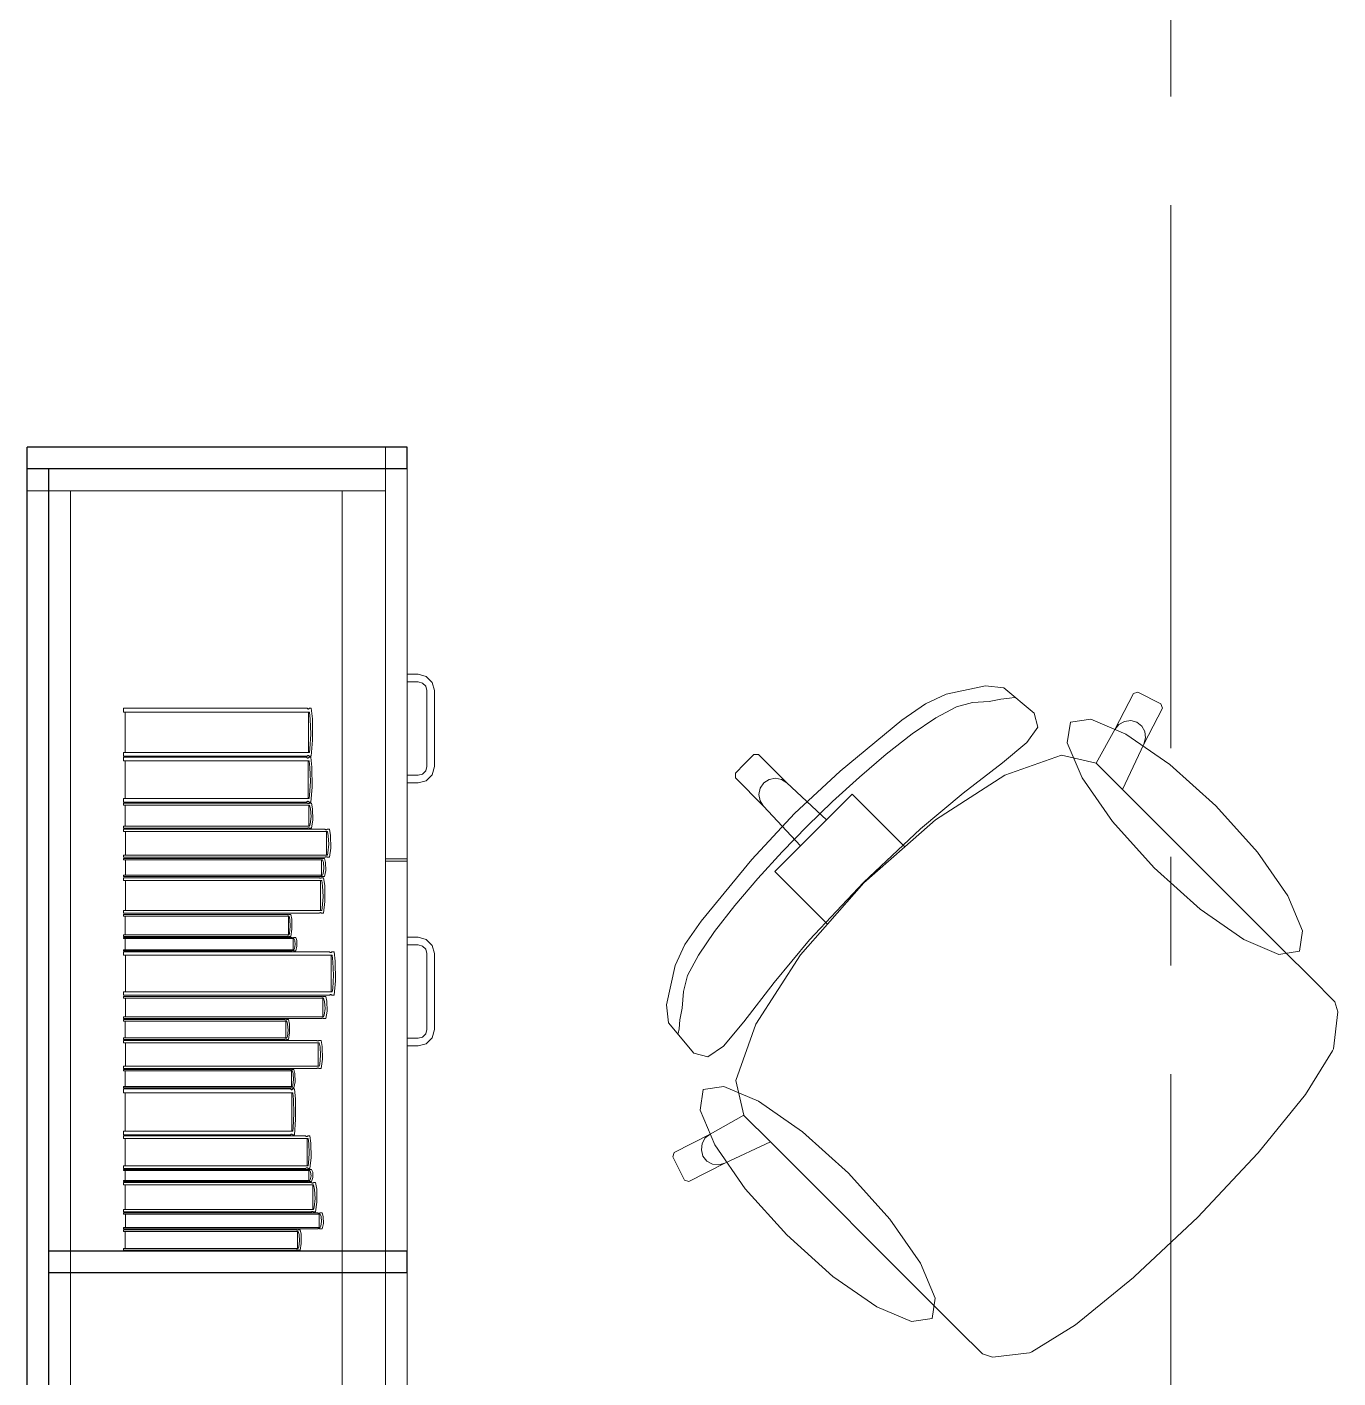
# Model space of a CAD drawing. Header units: inches. Extents: x -19 to 5698, y -728 to 92.
# Drawn here: x 222.99 to 224.196, y 5.931 to 7.175 of the extents above; entities that cross this region are included whole.
import ezdxf

# ---------------------------------------------------------------- set-up
doc = ezdxf.new("R2010")
doc.units = ezdxf.units.IN
doc.header["$MEASUREMENT"] = 0
doc.set_wipeout_variables(frame=1)
doc.linetypes.add('Punto & Raya', pattern=[0.65, 0.5, -0.075, 0, -0.075])
doc.linetypes.add('Wipeout_Contour', pattern=[1, 0, -1])
doc.layers.add('Interior - Mobiliario', color=7, linetype='Continuous')
doc.layers.add('Marcador - Secciones', color=7, linetype='Continuous')

msp = doc.modelspace()

# ---------------------------------------------------------------- linework, layer by layer
at = {"layer": 'Interior - Mobiliario', "color": 175, "linetype": 'Continuous', "lineweight": 13}
for p, q in [((223.0098, 6.7682), (223.3198, 6.7682)), ((223.0098, 5.3082), (223.0098, 6.7682)), ((223.3198, 6.7682), (223.3198, 5.3082)), ((223.0298, 6.7482), (223.2798, 6.7482)), ((223.2798, 6.7482), (223.3198, 6.7482)), ((223.3498, 6.5792), (223.3398, 6.5792)), ((223.3398, 6.5792), (223.3398, 6.5722)), ((223.3573, 6.5772), (223.3498, 6.5792)), ((223.3398, 6.5722), (223.3498, 6.5722)), ((223.3498, 6.5722), (223.3538, 6.5711)), ((223.3538, 6.5711), (223.3567, 6.5682)), ((223.3567, 6.5682), (223.3578, 6.5642)), ((223.3628, 6.5717), (223.3573, 6.5772)), ((223.3648, 6.5642), (223.3628, 6.5717)), ((223.872, 6.5686), (223.8358, 6.5608)), ((223.8887, 6.5667), (223.872, 6.5686)), ((223.9166, 6.5435), (223.8887, 6.5667)), ((223.3578, 6.5642), (223.3578, 6.4942)), ((223.3648, 6.4942), (223.3648, 6.5642)), ((223.8358, 6.5608), (223.8166, 6.5519)), ((223.8598, 6.5531), (223.8752, 6.5543)), ((223.8752, 6.5543), (223.886, 6.5563)), ((223.886, 6.5563), (223.894, 6.5571)), ((223.894, 6.5571), (223.8985, 6.5579)), ((224.008, 6.5615), (223.991, 6.5284)), ((224.012, 6.5629), (224.008, 6.5615)), ((224.0334, 6.5521), (224.012, 6.5629)), ((223.0785, 6.5444), (223.0785, 6.5479)), ((223.0785, 6.5479), (223.2476, 6.5479)), ((223.2497, 6.5444), (223.0785, 6.5444)), ((223.0802, 6.5073), (223.0802, 6.5444)), ((223.2476, 6.5479), (223.2478, 6.5477)), ((223.2478, 6.5477), (223.248, 6.5475)), ((223.248, 6.5475), (223.2482, 6.5473)), ((223.2482, 6.5473), (223.2485, 6.5472)), ((223.2485, 6.5472), (223.2488, 6.5472)), ((223.2488, 6.5472), (223.249, 6.5473)), ((223.2488, 6.5444), (223.2488, 6.5073)), ((223.249, 6.5473), (223.2492, 6.5475)), ((223.2492, 6.5475), (223.2495, 6.5478)), ((223.2495, 6.5478), (223.2496, 6.5479)), ((223.2496, 6.5479), (223.2514, 6.5479)), ((223.2505, 6.5378), (223.2497, 6.5444)), ((223.2514, 6.5479), (223.2524, 6.5383)), ((223.8166, 6.5519), (223.7949, 6.537)), ((223.8262, 6.5392), (223.8451, 6.5492)), ((223.8451, 6.5492), (223.8598, 6.5531)), ((223.92, 6.5306), (223.9166, 6.5435)), ((224.0177, 6.5149), (224.0347, 6.548)), ((224.0347, 6.548), (224.0334, 6.5521)), ((223.2509, 6.5242), (223.2505, 6.5378)), ((223.2524, 6.5383), (223.2526, 6.5185)), ((223.7949, 6.537), (223.7382, 6.4901)), ((223.8044, 6.5244), (223.8262, 6.5392)), ((223.91, 6.5163), (223.92, 6.5306)), ((223.9946, 6.5331), (223.991, 6.5284)), ((223.9998, 6.5359), (223.9946, 6.5331)), ((224.0056, 6.5367), (223.9998, 6.5359)), ((224.0112, 6.5351), (224.0056, 6.5367)), ((224.0158, 6.5315), (224.0112, 6.5351)), ((224.0186, 6.5264), (224.0158, 6.5315)), ((223.2502, 6.5106), (223.2509, 6.5242)), ((223.2526, 6.5185), (223.2514, 6.5038)), ((223.7806, 6.5058), (223.8044, 6.5244)), ((223.8877, 6.4977), (223.91, 6.5163)), ((223.991, 6.5284), (223.9737, 6.4974)), ((224.0177, 6.5149), (224.0193, 6.5206)), ((224.0193, 6.5206), (224.0186, 6.5264)), ((223.0785, 6.5038), (223.0785, 6.5073)), ((223.0785, 6.5073), (223.2497, 6.5073)), ((223.2476, 6.5038), (223.0785, 6.5038)), ((223.2477, 6.5039), (223.2476, 6.5038)), ((223.248, 6.5042), (223.2477, 6.5039)), ((223.2482, 6.5044), (223.248, 6.5042)), ((223.2484, 6.5045), (223.2482, 6.5044)), ((223.2487, 6.5045), (223.2484, 6.5045)), ((223.2489, 6.5044), (223.2487, 6.5045)), ((223.2492, 6.5042), (223.2489, 6.5044)), ((223.2494, 6.504), (223.2492, 6.5042)), ((223.2496, 6.5038), (223.2494, 6.504)), ((223.2514, 6.5038), (223.2496, 6.5038)), ((223.2497, 6.5073), (223.2502, 6.5106)), ((223.6588, 6.5054), (223.6502, 6.4968)), ((223.663, 6.5054), (223.6588, 6.5054)), ((223.6891, 6.4793), (223.663, 6.5054)), ((223.7558, 6.4846), (223.7806, 6.5058)), ((223.9417, 6.5049), (223.8898, 6.4865)), ((223.9737, 6.4974), (223.9417, 6.5049)), ((223.9981, 6.4732), (224.0177, 6.5149)), ((223.0785, 6.4995), (223.0785, 6.5028)), ((223.0785, 6.5028), (223.2473, 6.5028)), ((223.2494, 6.4995), (223.0785, 6.4995)), ((223.0802, 6.4649), (223.0802, 6.4995)), ((223.2473, 6.5028), (223.2474, 6.5025)), ((223.2474, 6.5025), (223.2477, 6.5023)), ((223.2477, 6.5023), (223.2479, 6.5021)), ((223.2479, 6.5021), (223.2482, 6.5021)), ((223.2482, 6.5021), (223.2484, 6.5021)), ((223.2484, 6.5021), (223.2487, 6.5022)), ((223.2485, 6.4995), (223.2485, 6.4649)), ((223.2487, 6.5022), (223.2489, 6.5023)), ((223.2489, 6.5023), (223.2491, 6.5026)), ((223.2491, 6.5026), (223.2492, 6.5028)), ((223.2492, 6.5028), (223.2511, 6.5028)), ((223.2502, 6.4933), (223.2494, 6.4995)), ((223.2506, 6.4806), (223.2502, 6.4933)), ((223.2511, 6.5028), (223.252, 6.4937)), ((223.252, 6.4937), (223.2522, 6.4753)), ((223.3578, 6.4942), (223.3567, 6.4902)), ((223.3628, 6.4867), (223.3648, 6.4942)), ((223.6417, 6.4883), (223.6502, 6.4968)), ((223.8515, 6.4698), (223.8877, 6.4977)), ((223.9739, 6.4974), (223.9737, 6.4974)), ((223.9739, 6.4974), (223.9981, 6.4732)), ((223.2499, 6.468), (223.2506, 6.4806)), ((223.3498, 6.4862), (223.3398, 6.4862)), ((223.3398, 6.4862), (223.3398, 6.4792)), ((223.3398, 6.4792), (223.3498, 6.4792)), ((223.3538, 6.4873), (223.3498, 6.4862)), ((223.3498, 6.4792), (223.3573, 6.4812)), ((223.3567, 6.4902), (223.3538, 6.4873)), ((223.3573, 6.4812), (223.3628, 6.4867)), ((223.6417, 6.484), (223.6417, 6.4883)), ((223.6677, 6.4579), (223.6417, 6.484)), ((223.6646, 6.4743), (223.6678, 6.4792)), ((223.6727, 6.4825), (223.6678, 6.4792)), ((223.6785, 6.4836), (223.6727, 6.4825)), ((223.6842, 6.4825), (223.6785, 6.4836)), ((223.6891, 6.4793), (223.6842, 6.4825)), ((223.7256, 6.4453), (223.6891, 6.4793)), ((223.7382, 6.4901), (223.696, 6.451)), ((223.7312, 6.4621), (223.7558, 6.4846)), ((223.8898, 6.4865), (223.8259, 6.4452)), ((223.2494, 6.4649), (223.2499, 6.468)), ((223.2522, 6.4753), (223.2511, 6.4616)), ((223.6634, 6.4685), (223.6646, 6.4743)), ((223.6645, 6.4628), (223.6634, 6.4685)), ((223.7493, 6.4689), (223.7256, 6.4453)), ((223.7704, 6.4478), (223.7493, 6.4689)), ((223.8122, 6.437), (223.8515, 6.4698)), ((224.146, 6.3253), (223.9981, 6.4732)), ((223.0785, 6.4616), (223.0785, 6.4649)), ((223.0785, 6.4649), (223.2494, 6.4649)), ((223.2473, 6.4616), (223.0785, 6.4616)), ((223.0785, 6.4588), (223.0785, 6.4606)), ((223.0785, 6.4606), (223.2479, 6.4606)), ((223.2499, 6.4588), (223.0785, 6.4588)), ((223.0802, 6.4394), (223.0802, 6.4588)), ((223.2474, 6.4618), (223.2473, 6.4616)), ((223.2476, 6.462), (223.2474, 6.4618)), ((223.2478, 6.4622), (223.2476, 6.462)), ((223.2481, 6.4623), (223.2478, 6.4622)), ((223.2479, 6.4606), (223.248, 6.4605)), ((223.248, 6.4605), (223.2482, 6.4603)), ((223.2484, 6.4623), (223.2481, 6.4623)), ((223.2482, 6.4603), (223.2485, 6.4603)), ((223.2486, 6.4622), (223.2484, 6.4623)), ((223.2485, 6.4603), (223.2487, 6.4602)), ((223.2488, 6.4621), (223.2486, 6.4622)), ((223.2487, 6.4602), (223.249, 6.4602)), ((223.2491, 6.4618), (223.2488, 6.4621)), ((223.249, 6.4602), (223.2492, 6.4603)), ((223.2492, 6.4616), (223.2491, 6.4618)), ((223.2491, 6.4588), (223.2491, 6.4394)), ((223.2511, 6.4616), (223.2492, 6.4616)), ((223.2492, 6.4603), (223.2495, 6.4604)), ((223.2495, 6.4604), (223.2497, 6.4605)), ((223.2497, 6.4605), (223.2498, 6.4606)), ((223.2498, 6.4606), (223.2517, 6.4606)), ((223.2507, 6.4553), (223.2499, 6.4588)), ((223.2512, 6.4482), (223.2507, 6.4553)), ((223.2517, 6.4606), (223.2526, 6.4555)), ((223.2526, 6.4555), (223.2528, 6.4452)), ((223.6677, 6.4579), (223.6645, 6.4628)), ((223.7017, 6.4214), (223.6677, 6.4579)), ((223.7077, 6.4393), (223.7312, 6.4621)), ((223.2505, 6.4411), (223.2512, 6.4482)), ((223.2528, 6.4452), (223.2517, 6.4375)), ((223.6569, 6.4088), (223.696, 6.451)), ((223.7256, 6.4453), (223.7137, 6.4334)), ((223.7978, 6.4204), (223.7704, 6.4478)), ((223.8259, 6.4452), (223.7978, 6.4204)), ((223.0785, 6.4375), (223.0785, 6.4394)), ((223.0785, 6.4394), (223.2499, 6.4394)), ((223.2479, 6.4375), (223.0785, 6.4375)), ((223.0785, 6.4344), (223.0785, 6.4365)), ((223.0785, 6.4365), (223.264, 6.4365)), ((223.2663, 6.4344), (223.0785, 6.4344)), ((223.0804, 6.4128), (223.0804, 6.4344)), ((223.248, 6.4376), (223.2479, 6.4375)), ((223.2482, 6.4377), (223.248, 6.4376)), ((223.2484, 6.4378), (223.2482, 6.4377)), ((223.2487, 6.4379), (223.2484, 6.4378)), ((223.2489, 6.4379), (223.2487, 6.4379)), ((223.2492, 6.4379), (223.2489, 6.4379)), ((223.2494, 6.4378), (223.2492, 6.4379)), ((223.2496, 6.4376), (223.2494, 6.4378)), ((223.2498, 6.4375), (223.2496, 6.4376)), ((223.2517, 6.4375), (223.2498, 6.4375)), ((223.2499, 6.4394), (223.2505, 6.4411)), ((223.264, 6.4365), (223.2642, 6.4364)), ((223.2642, 6.4364), (223.2644, 6.4362)), ((223.2644, 6.4362), (223.2647, 6.4361)), ((223.2647, 6.4361), (223.2649, 6.4361)), ((223.2649, 6.4361), (223.2652, 6.4361)), ((223.2652, 6.4361), (223.2655, 6.4361)), ((223.2653, 6.4344), (223.2653, 6.4128)), ((223.2655, 6.4361), (223.2658, 6.4363)), ((223.2658, 6.4363), (223.266, 6.4364)), ((223.266, 6.4364), (223.2661, 6.4365)), ((223.2661, 6.4365), (223.2682, 6.4365)), ((223.2671, 6.4306), (223.2663, 6.4344)), ((223.2676, 6.4227), (223.2671, 6.4306)), ((223.2682, 6.4365), (223.2692, 6.4309)), ((223.2692, 6.4309), (223.2694, 6.4193)), ((223.7077, 6.4393), (223.6849, 6.4158)), ((223.7017, 6.4214), (223.7137, 6.4334)), ((223.7595, 6.3876), (223.8122, 6.437)), ((223.2668, 6.4148), (223.2676, 6.4227)), ((223.2694, 6.4193), (223.2682, 6.4108)), ((223.6781, 6.3978), (223.7017, 6.4214)), ((223.7978, 6.4204), (223.7599, 6.3871)), ((223.0785, 6.4108), (223.0785, 6.4128)), ((223.0785, 6.4128), (223.2663, 6.4128)), ((223.264, 6.4108), (223.0785, 6.4108)), ((223.0785, 6.4084), (223.0785, 6.4098)), ((223.0785, 6.4098), (223.2596, 6.4098)), ((223.2618, 6.4084), (223.0785, 6.4084)), ((223.0803, 6.3943), (223.0803, 6.4084)), ((223.2596, 6.4098), (223.2597, 6.4097)), ((223.2597, 6.4097), (223.26, 6.4096)), ((223.26, 6.4096), (223.2602, 6.4095)), ((223.2602, 6.4095), (223.2605, 6.4095)), ((223.2605, 6.4095), (223.2608, 6.4095)), ((223.2608, 6.4095), (223.261, 6.4095)), ((223.2608, 6.4084), (223.2608, 6.3943)), ((223.261, 6.4095), (223.2613, 6.4096)), ((223.2613, 6.4096), (223.2615, 6.4097)), ((223.2615, 6.4097), (223.2616, 6.4098)), ((223.2616, 6.4098), (223.2636, 6.4098)), ((223.2626, 6.4059), (223.2618, 6.4084)), ((223.2631, 6.4008), (223.2626, 6.4059)), ((223.2636, 6.4098), (223.2646, 6.4061)), ((223.2641, 6.4109), (223.264, 6.4108)), ((223.2643, 6.411), (223.2641, 6.4109)), ((223.2646, 6.4111), (223.2643, 6.411)), ((223.2649, 6.4112), (223.2646, 6.4111)), ((223.2646, 6.4061), (223.2649, 6.3986)), ((223.2652, 6.4112), (223.2649, 6.4112)), ((223.2654, 6.4111), (223.2652, 6.4112)), ((223.2657, 6.4111), (223.2654, 6.4111)), ((223.2659, 6.4109), (223.2657, 6.4111)), ((223.2661, 6.4108), (223.2659, 6.4109)), ((223.2682, 6.4108), (223.2661, 6.4108)), ((223.2663, 6.4128), (223.2668, 6.4148)), ((223.3398, 6.4092), (223.3198, 6.4092)), ((223.3398, 6.4072), (223.3198, 6.4072)), ((223.6101, 6.3521), (223.6569, 6.4088)), ((223.6849, 6.4158), (223.6624, 6.3912)), ((223.0785, 6.393), (223.0785, 6.3943)), ((223.0785, 6.3943), (223.2618, 6.3943)), ((223.2596, 6.393), (223.0785, 6.393)), ((223.0785, 6.3894), (223.0785, 6.392)), ((223.0785, 6.392), (223.2588, 6.392)), ((223.2588, 6.392), (223.2589, 6.3918)), ((223.2589, 6.3918), (223.2592, 6.3916)), ((223.2597, 6.3931), (223.2596, 6.393)), ((223.2599, 6.3932), (223.2597, 6.3931)), ((223.2602, 6.3932), (223.2599, 6.3932)), ((223.2604, 6.3933), (223.2602, 6.3932)), ((223.2607, 6.3933), (223.2604, 6.3933)), ((223.2605, 6.3917), (223.2607, 6.3919)), ((223.261, 6.3932), (223.2607, 6.3933)), ((223.2607, 6.3919), (223.2608, 6.392)), ((223.2608, 6.392), (223.2628, 6.392)), ((223.2612, 6.3932), (223.261, 6.3932)), ((223.2615, 6.3931), (223.2612, 6.3932)), ((223.2616, 6.393), (223.2615, 6.3931)), ((223.2636, 6.393), (223.2616, 6.393)), ((223.2618, 6.3943), (223.2623, 6.3956)), ((223.2623, 6.3956), (223.2631, 6.4008)), ((223.2628, 6.392), (223.2638, 6.3848)), ((223.2649, 6.3986), (223.2636, 6.393)), ((223.6992, 6.3766), (223.6781, 6.3978)), ((223.261, 6.3894), (223.0785, 6.3894)), ((223.0803, 6.3618), (223.0803, 6.3894)), ((223.2592, 6.3916), (223.2594, 6.3915)), ((223.2594, 6.3915), (223.2597, 6.3915)), ((223.2597, 6.3915), (223.26, 6.3915)), ((223.26, 6.3915), (223.2602, 6.3915)), ((223.26, 6.3894), (223.26, 6.3618)), ((223.2602, 6.3915), (223.2605, 6.3917)), ((223.2618, 6.3845), (223.261, 6.3894)), ((223.2623, 6.3744), (223.2618, 6.3845)), ((223.2638, 6.3848), (223.264, 6.3701)), ((223.6624, 6.3912), (223.6412, 6.3664)), ((223.7595, 6.3876), (223.71, 6.3348)), ((223.7266, 6.3492), (223.7599, 6.3871)), ((223.2615, 6.3643), (223.2623, 6.3744)), ((223.264, 6.3701), (223.2628, 6.3592)), ((223.7266, 6.3492), (223.6992, 6.3766)), ((223.0785, 6.3592), (223.0785, 6.3618)), ((223.0785, 6.3618), (223.261, 6.3618)), ((223.2588, 6.3592), (223.0785, 6.3592)), ((223.0785, 6.3566), (223.0785, 6.3582)), ((223.0785, 6.3582), (223.2292, 6.3582)), ((223.231, 6.3566), (223.0785, 6.3566)), ((223.08, 6.3395), (223.08, 6.3566)), ((223.2292, 6.3582), (223.2293, 6.3581)), ((223.2293, 6.3581), (223.2295, 6.358)), ((223.2295, 6.358), (223.2297, 6.3579)), ((223.2297, 6.3579), (223.23, 6.3579)), ((223.23, 6.3579), (223.2302, 6.3579)), ((223.2302, 6.3579), (223.2304, 6.3579)), ((223.2303, 6.3566), (223.2303, 6.3395)), ((223.2304, 6.3579), (223.2306, 6.358)), ((223.2306, 6.358), (223.2308, 6.3581)), ((223.2308, 6.3581), (223.2309, 6.3582)), ((223.2309, 6.3582), (223.2326, 6.3582)), ((223.2317, 6.3535), (223.231, 6.3566)), ((223.2326, 6.3582), (223.2334, 6.3537)), ((223.2589, 6.3593), (223.2588, 6.3592)), ((223.2591, 6.3595), (223.2589, 6.3593)), ((223.2594, 6.3597), (223.2591, 6.3595)), ((223.2596, 6.3597), (223.2594, 6.3597)), ((223.2599, 6.3598), (223.2596, 6.3597)), ((223.2602, 6.3597), (223.2599, 6.3598)), ((223.2604, 6.3596), (223.2602, 6.3597)), ((223.2607, 6.3594), (223.2604, 6.3596)), ((223.2608, 6.3592), (223.2607, 6.3594)), ((223.2628, 6.3592), (223.2608, 6.3592)), ((223.261, 6.3618), (223.2615, 6.3643)), ((223.6412, 6.3664), (223.6226, 6.3426)), ((223.2315, 6.341), (223.2321, 6.3472)), ((223.2321, 6.3472), (223.2317, 6.3535)), ((223.2336, 6.3446), (223.2326, 6.3378)), ((223.2334, 6.3537), (223.2336, 6.3446)), ((223.5952, 6.3304), (223.6101, 6.3521)), ((223.6226, 6.3426), (223.6078, 6.3208)), ((223.7018, 6.3211), (223.7266, 6.3492)), ((223.0785, 6.3378), (223.0785, 6.3395)), ((223.0785, 6.3395), (223.231, 6.3395)), ((223.2292, 6.3378), (223.0785, 6.3378)), ((223.0785, 6.3359), (223.0785, 6.3368)), ((223.0785, 6.3368), (223.2336, 6.3368)), ((223.2355, 6.3359), (223.0785, 6.3359)), ((223.0801, 6.3257), (223.0801, 6.3359)), ((223.2293, 6.3379), (223.2292, 6.3378)), ((223.2295, 6.338), (223.2293, 6.3379)), ((223.2297, 6.3381), (223.2295, 6.338)), ((223.2299, 6.3382), (223.2297, 6.3381)), ((223.2301, 6.3382), (223.2299, 6.3382)), ((223.2304, 6.3381), (223.2301, 6.3382)), ((223.2306, 6.338), (223.2304, 6.3381)), ((223.2308, 6.3379), (223.2306, 6.338)), ((223.2309, 6.3378), (223.2308, 6.3379)), ((223.2326, 6.3378), (223.2309, 6.3378)), ((223.231, 6.3395), (223.2315, 6.341)), ((223.2336, 6.3368), (223.2337, 6.3368)), ((223.2337, 6.3368), (223.2339, 6.3367)), ((223.2339, 6.3367), (223.2342, 6.3366)), ((223.2342, 6.3366), (223.2344, 6.3366)), ((223.2344, 6.3366), (223.2346, 6.3366)), ((223.2346, 6.3366), (223.2349, 6.3367)), ((223.2347, 6.3359), (223.2347, 6.3257)), ((223.2349, 6.3367), (223.2351, 6.3367)), ((223.2351, 6.3367), (223.2353, 6.3368)), ((223.2353, 6.3368), (223.2354, 6.3368)), ((223.2354, 6.3368), (223.2371, 6.3368)), ((223.2362, 6.3341), (223.2355, 6.3359)), ((223.236, 6.3267), (223.2366, 6.3304)), ((223.2366, 6.3304), (223.2362, 6.3341)), ((223.2371, 6.3368), (223.238, 6.3342)), ((223.238, 6.3342), (223.2382, 6.3288)), ((223.3398, 6.3372), (223.3498, 6.3372)), ((223.3398, 6.3302), (223.3398, 6.3372)), ((223.3498, 6.3302), (223.3398, 6.3302)), ((223.3498, 6.3372), (223.3573, 6.3352)), ((223.3538, 6.3291), (223.3498, 6.3302)), ((223.3573, 6.3352), (223.3628, 6.3297)), ((223.3628, 6.3297), (223.3648, 6.3222)), ((223.5862, 6.3112), (223.5952, 6.3304)), ((223.71, 6.3348), (223.6773, 6.2955)), ((223.0785, 6.3248), (223.0785, 6.3257)), ((223.0785, 6.3257), (223.2355, 6.3257)), ((223.2336, 6.3248), (223.0785, 6.3248)), ((223.0785, 6.3206), (223.0785, 6.3238)), ((223.0785, 6.3238), (223.2682, 6.3238)), ((223.2705, 6.3206), (223.0785, 6.3206)), ((223.0804, 6.2869), (223.0804, 6.3206)), ((223.2337, 6.3248), (223.2336, 6.3248)), ((223.2339, 6.3249), (223.2337, 6.3248)), ((223.2341, 6.325), (223.2339, 6.3249)), ((223.2343, 6.325), (223.2341, 6.325)), ((223.2346, 6.325), (223.2343, 6.325)), ((223.2348, 6.325), (223.2346, 6.325)), ((223.235, 6.3249), (223.2348, 6.325)), ((223.2352, 6.3248), (223.235, 6.3249)), ((223.2354, 6.3248), (223.2352, 6.3248)), ((223.2371, 6.3248), (223.2354, 6.3248)), ((223.2355, 6.3257), (223.236, 6.3267)), ((223.2382, 6.3288), (223.2371, 6.3248)), ((223.2682, 6.3238), (223.2684, 6.3236)), ((223.2684, 6.3236), (223.2686, 6.3233)), ((223.2686, 6.3233), (223.2689, 6.3232)), ((223.2689, 6.3232), (223.2692, 6.3231)), ((223.2692, 6.3231), (223.2695, 6.3231)), ((223.2695, 6.3231), (223.2697, 6.3232)), ((223.2696, 6.3206), (223.2696, 6.2869)), ((223.2697, 6.3232), (223.27, 6.3234)), ((223.27, 6.3234), (223.2703, 6.3236)), ((223.2703, 6.3236), (223.2704, 6.3238)), ((223.2704, 6.3238), (223.2725, 6.3238)), ((223.2714, 6.3146), (223.2705, 6.3206)), ((223.2725, 6.3238), (223.2735, 6.315)), ((223.3567, 6.3262), (223.3538, 6.3291)), ((223.3578, 6.3222), (223.3567, 6.3262)), ((223.3578, 6.2522), (223.3578, 6.3222)), ((223.3648, 6.3222), (223.3648, 6.2522)), ((223.6078, 6.3208), (223.5978, 6.302)), ((223.6605, 6.2573), (223.7018, 6.3211)), ((224.1715, 6.2998), (224.146, 6.3253)), ((223.2719, 6.3023), (223.2714, 6.3146)), ((223.2735, 6.315), (223.2738, 6.2971)), ((223.5784, 6.2751), (223.5862, 6.3112)), ((223.2711, 6.29), (223.2719, 6.3023)), ((223.2738, 6.2971), (223.2725, 6.2837)), ((223.5978, 6.302), (223.5939, 6.2872)), ((223.6773, 6.2955), (223.6494, 6.2593)), ((224.1934, 6.2778), (224.1715, 6.2998)), ((223.0785, 6.2837), (223.0785, 6.2869)), ((223.0785, 6.2869), (223.2705, 6.2869)), ((223.2682, 6.2837), (223.0785, 6.2837)), ((223.0785, 6.2811), (223.0785, 6.2827)), ((223.0785, 6.2827), (223.2606, 6.2827)), ((223.2628, 6.2811), (223.0785, 6.2811)), ((223.0803, 6.2639), (223.0803, 6.2811)), ((223.2606, 6.2827), (223.2608, 6.2826)), ((223.2608, 6.2826), (223.261, 6.2825)), ((223.261, 6.2825), (223.2613, 6.2824)), ((223.2613, 6.2824), (223.2615, 6.2824)), ((223.2615, 6.2824), (223.2618, 6.2824)), ((223.2618, 6.2824), (223.2621, 6.2824)), ((223.2619, 6.2811), (223.2619, 6.2639)), ((223.2621, 6.2824), (223.2623, 6.2825)), ((223.2623, 6.2825), (223.2626, 6.2827)), ((223.2626, 6.2827), (223.2627, 6.2827)), ((223.2627, 6.2827), (223.2647, 6.2827)), ((223.2637, 6.278), (223.2628, 6.2811)), ((223.2647, 6.2827), (223.2657, 6.2782)), ((223.2683, 6.2839), (223.2682, 6.2837)), ((223.2686, 6.2841), (223.2683, 6.2839)), ((223.2688, 6.2843), (223.2686, 6.2841)), ((223.2691, 6.2844), (223.2688, 6.2843)), ((223.2694, 6.2844), (223.2691, 6.2844)), ((223.2697, 6.2843), (223.2694, 6.2844)), ((223.27, 6.2842), (223.2697, 6.2843)), ((223.2702, 6.2839), (223.27, 6.2842)), ((223.2704, 6.2837), (223.2702, 6.2839)), ((223.2725, 6.2837), (223.2704, 6.2837)), ((223.2705, 6.2869), (223.2711, 6.29)), ((223.5939, 6.2872), (223.5928, 6.2718)), ((223.2634, 6.2655), (223.2642, 6.2717)), ((223.2642, 6.2717), (223.2637, 6.278)), ((223.266, 6.2691), (223.2647, 6.2623)), ((223.2657, 6.2782), (223.266, 6.2691)), ((223.5803, 6.2583), (223.5784, 6.2751)), ((223.5928, 6.2718), (223.5907, 6.2611)), ((224.1923, 6.2346), (224.1963, 6.2685)), ((224.1963, 6.2685), (224.1934, 6.2778)), ((223.0785, 6.2623), (223.0785, 6.2639)), ((223.0785, 6.2639), (223.2628, 6.2639)), ((223.2606, 6.2623), (223.0785, 6.2623)), ((223.0785, 6.2598), (223.0785, 6.2613)), ((223.0785, 6.2613), (223.2271, 6.2613)), ((223.2289, 6.2598), (223.0785, 6.2598)), ((223.08, 6.2445), (223.08, 6.2598)), ((223.2271, 6.2613), (223.2272, 6.2612)), ((223.2272, 6.2612), (223.2274, 6.2611)), ((223.2274, 6.2611), (223.2276, 6.261)), ((223.2276, 6.261), (223.2278, 6.261)), ((223.2278, 6.261), (223.2281, 6.261)), ((223.2281, 6.261), (223.2283, 6.261)), ((223.2281, 6.2598), (223.2281, 6.2445)), ((223.2283, 6.261), (223.2285, 6.2611)), ((223.2285, 6.2611), (223.2287, 6.2612)), ((223.2287, 6.2612), (223.2288, 6.2613)), ((223.2288, 6.2613), (223.2304, 6.2613)), ((223.2296, 6.2571), (223.2289, 6.2598)), ((223.23, 6.2515), (223.2296, 6.2571)), ((223.2304, 6.2613), (223.2313, 6.2573)), ((223.2313, 6.2573), (223.2314, 6.2492)), ((223.2607, 6.2624), (223.2606, 6.2623)), ((223.261, 6.2625), (223.2607, 6.2624)), ((223.2612, 6.2626), (223.261, 6.2625)), ((223.2615, 6.2626), (223.2612, 6.2626)), ((223.2618, 6.2626), (223.2615, 6.2626)), ((223.262, 6.2626), (223.2618, 6.2626)), ((223.2623, 6.2625), (223.262, 6.2626)), ((223.2625, 6.2624), (223.2623, 6.2625)), ((223.2627, 6.2623), (223.2625, 6.2624)), ((223.2647, 6.2623), (223.2627, 6.2623)), ((223.2628, 6.2639), (223.2634, 6.2655)), ((223.6035, 6.2304), (223.5803, 6.2583)), ((223.5907, 6.2611), (223.59, 6.253)), ((223.6494, 6.2593), (223.6307, 6.237)), ((223.6422, 6.2053), (223.6605, 6.2573)), ((223.0785, 6.2431), (223.0785, 6.2445)), ((223.0785, 6.2445), (223.2289, 6.2445)), ((223.2271, 6.2431), (223.0785, 6.2431)), ((223.2272, 6.2432), (223.2271, 6.2431)), ((223.2274, 6.2433), (223.2272, 6.2432)), ((223.2276, 6.2433), (223.2274, 6.2433)), ((223.2278, 6.2434), (223.2276, 6.2433)), ((223.228, 6.2434), (223.2278, 6.2434)), ((223.2282, 6.2434), (223.228, 6.2434)), ((223.2284, 6.2433), (223.2282, 6.2434)), ((223.2286, 6.2432), (223.2284, 6.2433)), ((223.2288, 6.2431), (223.2286, 6.2432)), ((223.2304, 6.2431), (223.2288, 6.2431)), ((223.2289, 6.2445), (223.2294, 6.2459)), ((223.2294, 6.2459), (223.23, 6.2515)), ((223.2314, 6.2492), (223.2304, 6.2431)), ((223.3398, 6.2442), (223.3498, 6.2442)), ((223.3398, 6.2372), (223.3398, 6.2442)), ((223.3498, 6.2442), (223.3538, 6.2453)), ((223.3538, 6.2453), (223.3567, 6.2482)), ((223.3567, 6.2482), (223.3578, 6.2522)), ((223.3628, 6.2447), (223.3573, 6.2392)), ((223.3648, 6.2522), (223.3628, 6.2447)), ((223.59, 6.253), (223.5892, 6.2485)), ((223.0785, 6.24), (223.0785, 6.2421)), ((223.0785, 6.2421), (223.2565, 6.2421)), ((223.2586, 6.24), (223.0785, 6.24)), ((223.0803, 6.2185), (223.0803, 6.24)), ((223.2565, 6.2421), (223.2566, 6.242)), ((223.2566, 6.242), (223.2568, 6.2418)), ((223.2568, 6.2418), (223.2571, 6.2417)), ((223.2571, 6.2417), (223.2574, 6.2417)), ((223.2574, 6.2417), (223.2576, 6.2417)), ((223.2576, 6.2417), (223.2579, 6.2417)), ((223.2577, 6.24), (223.2577, 6.2185)), ((223.2579, 6.2417), (223.2581, 6.2418)), ((223.2581, 6.2418), (223.2584, 6.242)), ((223.2584, 6.242), (223.2585, 6.2421)), ((223.2585, 6.2421), (223.2605, 6.2421)), ((223.2595, 6.2362), (223.2586, 6.24)), ((223.2599, 6.2283), (223.2595, 6.2362)), ((223.2605, 6.2421), (223.2615, 6.2365)), ((223.2615, 6.2365), (223.2617, 6.225)), ((223.3498, 6.2372), (223.3398, 6.2372)), ((223.3573, 6.2392), (223.3498, 6.2372)), ((223.6164, 6.227), (223.6035, 6.2304)), ((223.6307, 6.237), (223.6164, 6.227)), ((224.1665, 6.1925), (224.1914, 6.2325)), ((224.1914, 6.2325), (224.1923, 6.2346)), ((223.0785, 6.2164), (223.0785, 6.2185)), ((223.0785, 6.2185), (223.2586, 6.2185)), ((223.2586, 6.2185), (223.2592, 6.2204)), ((223.2592, 6.2204), (223.2599, 6.2283)), ((223.2617, 6.225), (223.2605, 6.2164)), ((223.2565, 6.2164), (223.0785, 6.2164)), ((223.0785, 6.2141), (223.0785, 6.2154)), ((223.0785, 6.2154), (223.2321, 6.2154)), ((223.234, 6.2141), (223.0785, 6.2141)), ((223.08, 6.1998), (223.08, 6.2141)), ((223.2321, 6.2154), (223.2322, 6.2153)), ((223.2322, 6.2153), (223.2324, 6.2152)), ((223.2324, 6.2152), (223.2326, 6.2152)), ((223.2326, 6.2152), (223.2329, 6.2152)), ((223.2329, 6.2152), (223.2331, 6.2152)), ((223.2331, 6.2152), (223.2333, 6.2152)), ((223.2332, 6.2141), (223.2332, 6.1998)), ((223.2333, 6.2152), (223.2335, 6.2153)), ((223.2335, 6.2153), (223.2337, 6.2154)), ((223.2337, 6.2154), (223.2338, 6.2154)), ((223.2338, 6.2154), (223.2355, 6.2154)), ((223.2347, 6.2115), (223.234, 6.2141)), ((223.2344, 6.2011), (223.2351, 6.2063)), ((223.2351, 6.2063), (223.2347, 6.2115)), ((223.2355, 6.2154), (223.2364, 6.2117)), ((223.2364, 6.2117), (223.2366, 6.2041)), ((223.2566, 6.2165), (223.2565, 6.2164)), ((223.2568, 6.2167), (223.2566, 6.2165)), ((223.257, 6.2168), (223.2568, 6.2167)), ((223.2573, 6.2169), (223.257, 6.2168)), ((223.2576, 6.2169), (223.2573, 6.2169)), ((223.2578, 6.2168), (223.2576, 6.2169)), ((223.2581, 6.2167), (223.2578, 6.2168)), ((223.2583, 6.2166), (223.2581, 6.2167)), ((223.2585, 6.2164), (223.2583, 6.2166)), ((223.2605, 6.2164), (223.2585, 6.2164)), ((223.6496, 6.1734), (223.6422, 6.2053)), ((223.0785, 6.1985), (223.0785, 6.1998)), ((223.0785, 6.1998), (223.234, 6.1998)), ((223.2321, 6.1985), (223.0785, 6.1985)), ((223.0785, 6.1941), (223.0785, 6.1975)), ((223.0785, 6.1975), (223.2325, 6.1975)), ((223.2343, 6.1941), (223.0785, 6.1941)), ((223.08, 6.1586), (223.08, 6.1941)), ((223.2322, 6.1985), (223.2321, 6.1985)), ((223.2324, 6.1986), (223.2322, 6.1985)), ((223.2326, 6.1987), (223.2324, 6.1986)), ((223.2325, 6.1975), (223.2326, 6.1972)), ((223.2328, 6.1987), (223.2326, 6.1987)), ((223.2326, 6.1972), (223.2328, 6.197)), ((223.233, 6.1987), (223.2328, 6.1987)), ((223.2328, 6.197), (223.233, 6.1968)), ((223.2333, 6.1987), (223.233, 6.1987)), ((223.233, 6.1968), (223.2332, 6.1967)), ((223.2332, 6.1967), (223.2335, 6.1968)), ((223.2335, 6.1986), (223.2333, 6.1987)), ((223.2337, 6.1985), (223.2335, 6.1986)), ((223.2335, 6.1968), (223.2337, 6.1969)), ((223.2335, 6.1941), (223.2335, 6.1586)), ((223.2338, 6.1985), (223.2337, 6.1985)), ((223.2337, 6.1969), (223.2339, 6.197)), ((223.2355, 6.1985), (223.2338, 6.1985)), ((223.2339, 6.197), (223.2341, 6.1973)), ((223.234, 6.1998), (223.2344, 6.2011)), ((223.2341, 6.1973), (223.2342, 6.1975)), ((223.2342, 6.1975), (223.2359, 6.1975)), ((223.2351, 6.1878), (223.2343, 6.1941)), ((223.2366, 6.2041), (223.2355, 6.1985)), ((223.2359, 6.1975), (223.2368, 6.1882)), ((223.2355, 6.1748), (223.2351, 6.1878)), ((223.2368, 6.1882), (223.237, 6.1693)), ((224.1229, 6.1388), (224.1665, 6.1925)), ((223.2348, 6.1618), (223.2355, 6.1748)), ((223.237, 6.1693), (223.2359, 6.1553)), ((223.6186, 6.156), (223.6496, 6.1734)), ((223.6496, 6.1731), (223.6496, 6.1734)), ((223.6496, 6.1731), (223.6739, 6.1489)), ((223.0785, 6.1553), (223.0785, 6.1586)), ((223.0785, 6.1586), (223.2343, 6.1586)), ((223.2327, 6.1557), (223.2325, 6.1554)), ((223.2325, 6.1554), (223.2325, 6.1553)), ((223.233, 6.1559), (223.2327, 6.1557)), ((223.2332, 6.156), (223.233, 6.1559)), ((223.2334, 6.156), (223.2332, 6.156)), ((223.2336, 6.1559), (223.2334, 6.156)), ((223.2339, 6.1557), (223.2336, 6.1559)), ((223.2341, 6.1555), (223.2339, 6.1557)), ((223.2342, 6.1553), (223.2341, 6.1555)), ((223.2343, 6.1586), (223.2348, 6.1618)), ((223.5855, 6.1391), (223.6186, 6.156)), ((223.614, 6.1524), (223.6186, 6.156)), ((223.2325, 6.1553), (223.0785, 6.1553)), ((223.0785, 6.1519), (223.0785, 6.1543)), ((223.0785, 6.1543), (223.2463, 6.1543)), ((223.2484, 6.1519), (223.0785, 6.1519)), ((223.0802, 6.1268), (223.0802, 6.1519)), ((223.2359, 6.1553), (223.2342, 6.1553)), ((223.2463, 6.1543), (223.2464, 6.1541)), ((223.2464, 6.1541), (223.2467, 6.1539)), ((223.2467, 6.1539), (223.2469, 6.1538)), ((223.2469, 6.1538), (223.2472, 6.1538)), ((223.2472, 6.1538), (223.2474, 6.1538)), ((223.2474, 6.1538), (223.2477, 6.1538)), ((223.2475, 6.1519), (223.2475, 6.1268)), ((223.2477, 6.1538), (223.2479, 6.154)), ((223.2479, 6.154), (223.2481, 6.1541)), ((223.2481, 6.1541), (223.2482, 6.1543)), ((223.2482, 6.1543), (223.2501, 6.1543)), ((223.2491, 6.1474), (223.2484, 6.1519)), ((223.2496, 6.1382), (223.2491, 6.1474)), ((223.2501, 6.1543), (223.251, 6.1477)), ((223.251, 6.1477), (223.2512, 6.1344)), ((223.6104, 6.1414), (223.6111, 6.1473)), ((223.6111, 6.1473), (223.614, 6.1524)), ((223.6739, 6.1489), (223.6321, 6.1293)), ((223.8217, 6.0011), (223.6739, 6.1489)), ((223.2489, 6.1291), (223.2496, 6.1382)), ((223.2512, 6.1344), (223.2501, 6.1244)), ((223.5842, 6.135), (223.5855, 6.1391)), ((223.595, 6.1136), (223.5842, 6.135)), ((223.6119, 6.1358), (223.6104, 6.1414)), ((223.6155, 6.1312), (223.6119, 6.1358)), ((223.6206, 6.1284), (223.6155, 6.1312)), ((224.0674, 6.0796), (224.1222, 6.138)), ((224.1222, 6.138), (224.1229, 6.1388)), ((223.0785, 6.1244), (223.0785, 6.1268)), ((223.0785, 6.1268), (223.2484, 6.1268)), ((223.2463, 6.1244), (223.0785, 6.1244)), ((223.0785, 6.1225), (223.0785, 6.1234)), ((223.0785, 6.1234), (223.2479, 6.1234)), ((223.25, 6.1225), (223.0785, 6.1225)), ((223.0802, 6.1132), (223.0802, 6.1225)), ((223.2464, 6.1245), (223.2463, 6.1244)), ((223.2466, 6.1247), (223.2464, 6.1245)), ((223.2468, 6.1248), (223.2466, 6.1247)), ((223.2471, 6.1249), (223.2468, 6.1248)), ((223.2473, 6.1249), (223.2471, 6.1249)), ((223.2476, 6.1249), (223.2473, 6.1249)), ((223.2478, 6.1248), (223.2476, 6.1249)), ((223.2481, 6.1246), (223.2478, 6.1248)), ((223.2479, 6.1234), (223.2481, 6.1234)), ((223.2482, 6.1244), (223.2481, 6.1246)), ((223.2481, 6.1234), (223.2483, 6.1233)), ((223.2501, 6.1244), (223.2482, 6.1244)), ((223.2483, 6.1233), (223.2485, 6.1233)), ((223.2484, 6.1268), (223.2489, 6.1291)), ((223.2485, 6.1233), (223.2488, 6.1232)), ((223.2488, 6.1232), (223.2491, 6.1232)), ((223.2491, 6.1232), (223.2493, 6.1233)), ((223.2491, 6.1225), (223.2491, 6.1132)), ((223.2493, 6.1233), (223.2495, 6.1233)), ((223.2495, 6.1233), (223.2498, 6.1234)), ((223.2498, 6.1234), (223.2499, 6.1234)), ((223.2499, 6.1234), (223.2517, 6.1234)), ((223.2508, 6.1209), (223.25, 6.1225)), ((223.2512, 6.1175), (223.2508, 6.1209)), ((223.2517, 6.1234), (223.2527, 6.121)), ((223.2527, 6.121), (223.2529, 6.116)), ((223.6321, 6.1293), (223.599, 6.1124)), ((223.6265, 6.1277), (223.6206, 6.1284)), ((223.6321, 6.1293), (223.6265, 6.1277)), ((223.0785, 6.1123), (223.0785, 6.1132)), ((223.0785, 6.1132), (223.25, 6.1132)), ((223.2479, 6.1123), (223.0785, 6.1123)), ((223.0785, 6.1092), (223.0785, 6.1113)), ((223.0785, 6.1113), (223.2515, 6.1113)), ((223.2536, 6.1092), (223.0785, 6.1092)), ((223.0802, 6.1092), (223.2527, 6.1092)), ((223.0802, 6.0865), (223.0802, 6.1092)), ((223.248, 6.1124), (223.2479, 6.1123)), ((223.2483, 6.1124), (223.248, 6.1124)), ((223.2485, 6.1125), (223.2483, 6.1124)), ((223.2487, 6.1125), (223.2485, 6.1125)), ((223.249, 6.1125), (223.2487, 6.1125)), ((223.2492, 6.1125), (223.249, 6.1125)), ((223.2495, 6.1124), (223.2492, 6.1125)), ((223.2497, 6.1124), (223.2495, 6.1124)), ((223.2499, 6.1123), (223.2497, 6.1124)), ((223.2517, 6.1123), (223.2499, 6.1123)), ((223.25, 6.1132), (223.2505, 6.114)), ((223.2505, 6.114), (223.2512, 6.1175)), ((223.2515, 6.1113), (223.2517, 6.1112)), ((223.2529, 6.116), (223.2517, 6.1123)), ((223.2517, 6.1112), (223.2519, 6.111)), ((223.2519, 6.111), (223.2521, 6.1109)), ((223.2521, 6.1109), (223.2524, 6.1109)), ((223.2524, 6.1109), (223.2526, 6.1109)), ((223.2526, 6.1109), (223.2529, 6.1109)), ((223.2527, 6.1092), (223.2527, 6.0865)), ((223.2529, 6.1109), (223.2531, 6.111)), ((223.2531, 6.111), (223.2534, 6.1112)), ((223.2534, 6.1112), (223.2535, 6.1113)), ((223.2535, 6.1113), (223.2554, 6.1113)), ((223.2544, 6.1051), (223.2536, 6.1092)), ((223.2554, 6.1113), (223.2564, 6.1054)), ((223.599, 6.1124), (223.595, 6.1136)), ((223.2541, 6.0886), (223.2549, 6.0968)), ((223.2549, 6.0968), (223.2544, 6.1051)), ((223.2566, 6.0934), (223.2554, 6.0844)), ((223.2564, 6.1054), (223.2566, 6.0934)), ((223.0785, 6.0844), (223.0785, 6.0865)), ((223.0785, 6.0865), (223.2536, 6.0865)), ((223.2515, 6.0844), (223.0785, 6.0844)), ((223.0785, 6.0822), (223.0785, 6.0834)), ((223.0785, 6.0834), (223.2574, 6.0834)), ((223.2596, 6.0822), (223.0785, 6.0822)), ((223.2527, 6.0865), (223.0802, 6.0865)), ((223.0803, 6.07), (223.0803, 6.0822)), ((223.2516, 6.0845), (223.2515, 6.0844)), ((223.2518, 6.0847), (223.2516, 6.0845)), ((223.2521, 6.0848), (223.2518, 6.0847)), ((223.2523, 6.0848), (223.2521, 6.0848)), ((223.2526, 6.0848), (223.2523, 6.0848)), ((223.2528, 6.0848), (223.2526, 6.0848)), ((223.2531, 6.0847), (223.2528, 6.0848)), ((223.2533, 6.0845), (223.2531, 6.0847)), ((223.2535, 6.0844), (223.2533, 6.0845)), ((223.2554, 6.0844), (223.2535, 6.0844)), ((223.2536, 6.0865), (223.2541, 6.0886)), ((223.2574, 6.0834), (223.2575, 6.0833)), ((223.2575, 6.0833), (223.2578, 6.0832)), ((223.2578, 6.0832), (223.258, 6.0832)), ((223.258, 6.0832), (223.2583, 6.0831)), ((223.2583, 6.0831), (223.2586, 6.0831)), ((223.2586, 6.0831), (223.2588, 6.0832)), ((223.2587, 6.0822), (223.2587, 6.07)), ((223.2588, 6.0832), (223.2591, 6.0832)), ((223.2591, 6.0832), (223.2593, 6.0833)), ((223.2593, 6.0833), (223.2594, 6.0834)), ((223.2594, 6.0834), (223.2614, 6.0834)), ((223.2604, 6.08), (223.2596, 6.0822)), ((223.2614, 6.0834), (223.2624, 6.0802)), ((223.0785, 6.0689), (223.0785, 6.07)), ((223.0785, 6.07), (223.2596, 6.07)), ((223.2574, 6.0689), (223.0785, 6.0689)), ((223.2575, 6.0689), (223.2574, 6.0689)), ((223.2577, 6.069), (223.2575, 6.0689)), ((223.258, 6.0691), (223.2577, 6.069)), ((223.2582, 6.0691), (223.258, 6.0691)), ((223.2585, 6.0691), (223.2582, 6.0691)), ((223.2588, 6.0691), (223.2585, 6.0691)), ((223.259, 6.069), (223.2588, 6.0691)), ((223.2593, 6.0689), (223.259, 6.069)), ((223.2594, 6.0689), (223.2593, 6.0689)), ((223.2614, 6.0689), (223.2594, 6.0689)), ((223.2596, 6.07), (223.2601, 6.0711)), ((223.2601, 6.0711), (223.2609, 6.0756)), ((223.2609, 6.0756), (223.2604, 6.08)), ((223.2626, 6.0737), (223.2614, 6.0689)), ((223.2624, 6.0802), (223.2626, 6.0737)), ((224.0674, 6.0796), (224.0091, 6.0248)), ((223.0785, 6.0664), (223.0785, 6.0679)), ((223.0785, 6.0679), (223.2376, 6.0679)), ((223.2395, 6.0664), (223.0785, 6.0664)), ((223.2376, 6.0679), (223.2377, 6.0678)), ((223.2377, 6.0678), (223.2379, 6.0677)), ((223.2379, 6.0677), (223.2381, 6.0676)), ((223.2381, 6.0676), (223.2384, 6.0676)), ((223.2384, 6.0676), (223.2386, 6.0676)), ((223.2386, 6.0676), (223.2389, 6.0676)), ((223.2389, 6.0676), (223.2391, 6.0677)), ((223.2391, 6.0677), (223.2393, 6.0678)), ((223.2393, 6.0678), (223.2394, 6.0679)), ((223.2394, 6.0679), (223.2411, 6.0679)), ((223.2403, 6.0636), (223.2395, 6.0664)), ((223.2407, 6.0578), (223.2403, 6.0636)), ((223.2411, 6.0679), (223.242, 6.0638)), ((223.242, 6.0638), (223.2422, 6.0554)), ((224.0082, 6.0241), (223.9546, 5.9805)), ((224.0091, 6.0248), (224.0082, 6.0241)), ((223.8472, 5.9755), (223.8217, 6.0011)), ((223.8692, 5.9536), (223.8472, 5.9755)), ((223.9546, 5.9805), (223.9145, 5.9556)), ((223.8785, 5.9507), (223.8692, 5.9536)), ((223.9124, 5.9547), (223.8785, 5.9507)), ((223.9145, 5.9556), (223.9124, 5.9547))]:
    msp.add_line(p, q, dxfattribs=at)
at = {"layer": 'Interior - Mobiliario', "color": 175, "linetype": 'Continuous', "lineweight": 13, "flags": 128}
for points in [[(224.0839, 6.4581), (224.0414, 6.4962), (224.0011, 6.5242), (223.969, 6.5378), (223.9501, 6.535), (223.9472, 6.5161), (223.9608, 6.484), (223.9888, 6.4436), (224.027, 6.4011), (224.0695, 6.363), (224.1098, 6.335), (224.1419, 6.3214), (224.1608, 6.3242), (224.1637, 6.3431), (224.1501, 6.3752), (224.1221, 6.4156)], [(223.689, 6.0631), (223.6508, 6.1056), (223.6228, 6.146), (223.6092, 6.178), (223.6121, 6.197), (223.631, 6.1998), (223.663, 6.1862), (223.7034, 6.1582), (223.7459, 6.1201), (223.784, 6.0776), (223.8121, 6.0372), (223.8257, 6.0051), (223.8228, 5.9862), (223.8039, 5.9834), (223.7718, 5.997), (223.7315, 6.025)]]:
    msp.add_lwpolyline(points, close=True, dxfattribs=at)
at = {"layer": 'Marcador - Secciones', "color": 251, "linetype": 'Punto & Raya', "lineweight": 13, "true_color": 0x636466}
msp.add_line((224.0425, 46.2111), (224.0425, 0.8878), dxfattribs=at)

# ---------------------------------------------------------------- next in the draw order: wipeouts: each hides what was drawn before it
at = {"color": 254, "linetype": 'Wipeout_Contour', "lineweight": 0, "ltscale": 6585.215886}
msp.add_wipeout([(223.3398, 6.0482), (223.0098, 6.0482), (223.0098, 6.0282), (223.3398, 6.0282)], dxfattribs=at).dxf.layer = 'Interior - Mobiliario'

# ---------------------------------------------------------------- next in the draw order: linework, layer by layer
at = {"layer": 'Interior - Mobiliario', "color": 175, "linetype": 'Continuous', "lineweight": 13}
for p, q in [((223.0298, 6.7482), (223.0298, 5.3282)), ((223.2798, 5.3282), (223.2798, 6.7482)), ((223.3198, 6.7482), (223.3198, 5.3282)), ((223.3198, 6.0482), (223.3198, 6.4072)), ((223.3398, 6.0482), (223.3398, 6.4072)), ((223.0801, 6.0507), (223.0801, 6.0664)), ((223.2387, 6.0664), (223.2387, 6.0507)), ((223.24, 6.0521), (223.2407, 6.0578)), ((223.0098, 6.0482), (223.3398, 6.0482)), ((223.0098, 6.0282), (223.0098, 6.0482)), ((223.0785, 6.0492), (223.0785, 6.0507)), ((223.0785, 6.0507), (223.2395, 6.0507)), ((223.2376, 6.0492), (223.0785, 6.0492)), ((223.2377, 6.0493), (223.2376, 6.0492)), ((223.2379, 6.0494), (223.2377, 6.0493)), ((223.2381, 6.0495), (223.2379, 6.0494)), ((223.2383, 6.0495), (223.2381, 6.0495)), ((223.2386, 6.0495), (223.2383, 6.0495)), ((223.2388, 6.0495), (223.2386, 6.0495)), ((223.239, 6.0494), (223.2388, 6.0495)), ((223.2392, 6.0493), (223.239, 6.0494)), ((223.2394, 6.0492), (223.2392, 6.0493)), ((223.2411, 6.0492), (223.2394, 6.0492)), ((223.2395, 6.0507), (223.24, 6.0521)), ((223.2422, 6.0554), (223.2411, 6.0492)), ((223.3398, 6.0482), (223.3198, 6.0482)), ((223.3398, 6.0482), (223.3398, 6.0282)), ((223.3398, 6.0482), (223.3398, 6.0282)), ((223.3398, 6.0282), (223.0098, 6.0282)), ((223.3198, 6.0282), (223.3198, 5.6692)), ((223.3398, 6.0282), (223.3198, 6.0282)), ((223.3398, 6.0282), (223.3398, 5.6692))]:
    msp.add_line(p, q, dxfattribs=at)
at = {"layer": 'Interior - Mobiliario', "color": 175, "linetype": 'Continuous', "lineweight": 30}
for p, q in [((223.0098, 6.0282), (223.0098, 6.0482)), ((223.3398, 6.0482), (223.0098, 6.0482)), ((223.3398, 6.0282), (223.3398, 6.0482)), ((223.3398, 6.0282), (223.0098, 6.0282))]:
    msp.add_line(p, q, dxfattribs=at)

# ---------------------------------------------------------------- next in the draw order: wipeouts: each hides what was drawn before it
at = {"color": 254, "linetype": 'Wipeout_Contour', "lineweight": 0, "ltscale": 6584.516536}
msp.add_wipeout([(223.0098, 6.7682), (222.9898, 6.7682), (222.9898, 5.3082), (223.0098, 5.3082)], dxfattribs=at).dxf.layer = 'Interior - Mobiliario'

# ---------------------------------------------------------------- next in the draw order: linework, layer by layer
at = {"layer": 'Interior - Mobiliario', "color": 175, "linetype": 'Continuous', "lineweight": 30}
for p, q in [((222.9898, 5.3082), (222.9898, 6.7682)), ((223.0098, 6.7682), (222.9898, 6.7682)), ((223.0098, 5.3082), (223.0098, 6.7682))]:
    msp.add_line(p, q, dxfattribs=at)
at = {"layer": 'Interior - Mobiliario', "color": 175, "linetype": 'Continuous', "lineweight": 13}
for p, q in [((222.9898, 6.7682), (223.0098, 6.7682)), ((222.9898, 5.3082), (222.9898, 6.7682)), ((223.0098, 6.7682), (223.0098, 5.3082)), ((222.9898, 6.7482), (223.0298, 6.7482)), ((222.9898, 5.3282), (222.9898, 6.7482)), ((223.0098, 6.0482), (223.3398, 6.0482)), ((223.0098, 6.0282), (223.0098, 6.0482)), ((223.3398, 6.0282), (223.0098, 6.0282))]:
    msp.add_line(p, q, dxfattribs=at)

# ---------------------------------------------------------------- next in the draw order: wipeouts: each hides what was drawn before it
at = {"color": 254, "linetype": 'Wipeout_Contour', "lineweight": 0, "ltscale": 6585.187408}
msp.add_wipeout([(223.3398, 6.7882), (222.9898, 6.7882), (222.9898, 6.7682), (223.3398, 6.7682)], dxfattribs=at).dxf.layer = 'Interior - Mobiliario'

# ---------------------------------------------------------------- next in the draw order: linework, layer by layer
at = {"layer": 'Interior - Mobiliario', "color": 175, "linetype": 'Continuous', "lineweight": 30}
for p, q in [((222.9898, 6.7682), (222.9898, 6.7882)), ((223.3398, 6.7882), (222.9898, 6.7882)), ((223.3398, 6.7682), (223.3398, 6.7882)), ((223.3398, 6.7682), (222.9898, 6.7682))]:
    msp.add_line(p, q, dxfattribs=at)
at = {"layer": 'Interior - Mobiliario', "color": 175, "linetype": 'Continuous', "lineweight": 13}
for p, q in [((222.9898, 6.7882), (223.3398, 6.7882)), ((222.9898, 6.7682), (222.9898, 6.7882)), ((222.9898, 6.7882), (223.3198, 6.7882)), ((222.9898, 6.7482), (222.9898, 6.7882)), ((223.3398, 6.7882), (222.9898, 6.7882)), ((222.9898, 6.7882), (222.9898, 5.2882)), ((223.3198, 6.7882), (223.3198, 6.7482)), ((223.3398, 6.7882), (223.3398, 6.7682)), ((223.3398, 5.2882), (223.3398, 6.7882)), ((223.3398, 6.7682), (222.9898, 6.7682)), ((222.9898, 6.7682), (223.3398, 6.7682)), ((222.9898, 5.3082), (222.9898, 6.7682)), ((223.0098, 6.7682), (223.3398, 6.7682)), ((223.0098, 5.3082), (223.0098, 6.7682)), ((223.0098, 6.7682), (223.3198, 6.7682)), ((223.0098, 5.3082), (223.0098, 6.7682)), ((223.0098, 6.7682), (223.3198, 6.7682)), ((223.0098, 5.3082), (223.0098, 6.7682)), ((223.3198, 6.7682), (223.3198, 5.3082)), ((223.3198, 6.7682), (223.3198, 5.3082)), ((223.3198, 6.7682), (223.3198, 6.4092)), ((223.3398, 6.7682), (223.3198, 6.7682)), ((223.3398, 6.7682), (223.3398, 5.3082)), ((223.3398, 6.7682), (223.3398, 5.3082)), ((223.3398, 6.7682), (223.3398, 6.4092))]:
    msp.add_line(p, q, dxfattribs=at)

doc.saveas('drawing.dxf')
